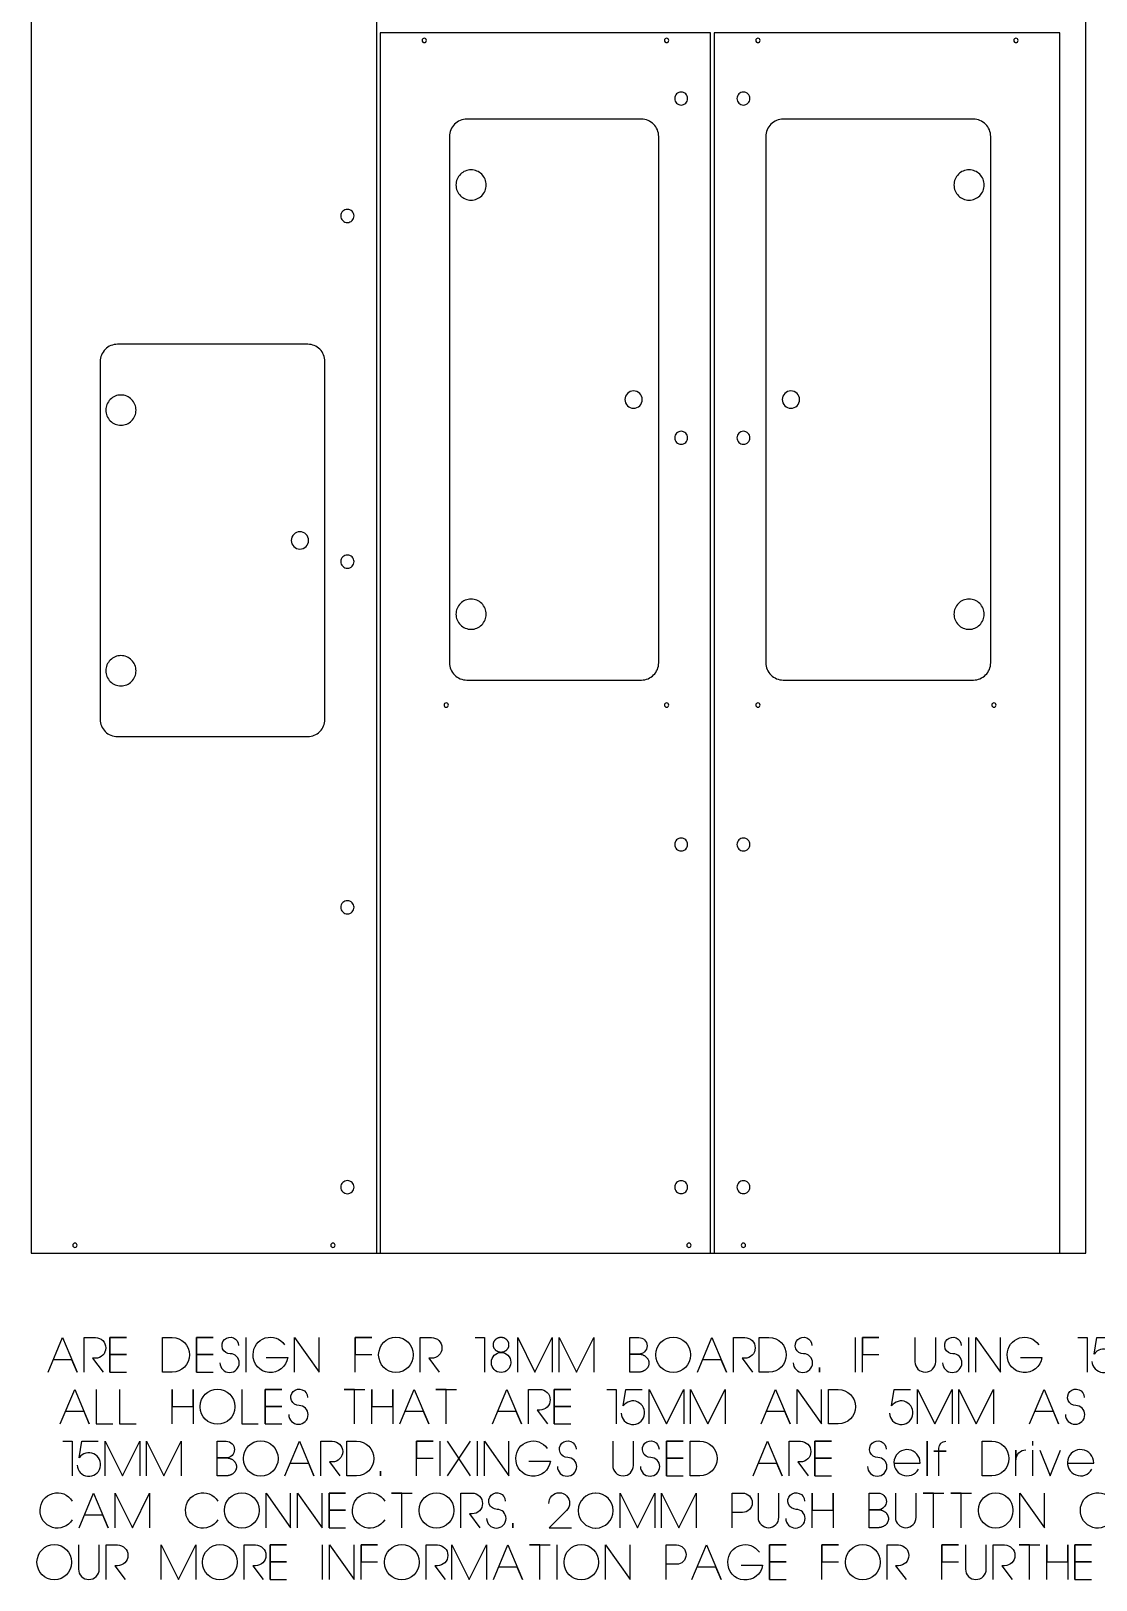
# Model space of a CAD drawing. Extents: x -767 to 4956, y -438 to 2808.
# Drawn here: x 1244 to 2475, y -378 to 1414 of the extents above; entities that cross this region are included whole.
import ezdxf

# ---------------------------------------------------------------- set-up
doc = ezdxf.new("R2010")
doc.units = 0
for name, color, linetype in [('DEFAULT_LAYER', 1, 'CONTINUOUS'), ('LAYER_1', 18, 'CONTINUOUS'), ('T5_LOGOLAYER_21', 18, 'CONTINUOUS')]:
    doc.layers.add(name, color=color, linetype=linetype)

msp = doc.modelspace()

# ---------------------------------------------------------------- linework, layer by layer
at = {"layer": 'DEFAULT_LAYER'}
msp.add_lwpolyline([(1643.6, 0), (1643.6, 1600), (1243.6, 1600)], dxfattribs=at)
for points in [[(1323.6, 1031.4), (1323.6, 617.5, 0.414214), (1343.6, 597.5), (1563.6, 597.5, 0.414214), (1583.6, 617.5), (1583.6, 1031.5, 0.414214), (1563.6, 1051.5), (1343.6, 1051.5, 0.415239)], [(1347.6, 992.8, 0.414214), (1330.1, 975.3, 0.414214), (1347.6, 957.8, 0.414214), (1365.1, 975.3, 0.414214)], [(1554.6, 834.5, 0.414214), (1544.6, 824.5, 0.414214), (1554.6, 814.5, 0.414214), (1564.6, 824.5, 0.414214)], [(1609.6, 807.6, 0.414214), (1601.9, 800, 0.414214), (1609.6, 792.4, 0.414214), (1617.2, 800, 0.414214)], [(1347.6, 691.2, 0.414214), (1330.1, 673.7, 0.414214), (1347.6, 656.2, 0.414214), (1365.1, 673.7, 0.414214)], [(1609.6, 407.6, 0.414214), (1601.9, 400, 0.414214), (1609.6, 392.4, 0.414214), (1617.2, 400, 0.414214)], [(1609.6, 83.8, 0.414214), (1601.9, 76.2, 0.414214), (1609.6, 68.6, 0.414214), (1617.2, 76.2, 0.414214)]]:
    msp.add_lwpolyline(points, format="xyb", close=True, dxfattribs=at)
at = {"layer": 'LAYER_1'}
for points in [[(1243.6, 0), (2463.6, 0), (2463.6, 2440), (1243.6, 2440)], [(2029.6, 0), (2029.6, 1412), (1647.6, 1412), (1647.6, 0)], [(2433.6, 0), (2433.6, 1412), (2033.6, 1412), (2033.6, 0)]]:
    msp.add_lwpolyline(points, close=True, dxfattribs=at)
for points in [[(1698.4, 1405.5, 0.414214), (1695.9, 1403, 0.414214), (1698.4, 1400.5, 0.414214), (1700.9, 1403, 0.414214)], [(1978.8, 1405.5, 0.414214), (1976.3, 1403, 0.414214), (1978.8, 1400.5, 0.414214), (1981.3, 1403, 0.414214)], [(2084.4, 1405.5, 0.414214), (2081.9, 1403, 0.414214), (2084.4, 1400.5, 0.414214), (2086.9, 1403, 0.414214)], [(2382.8, 1405.5, 0.414214), (2380.3, 1403, 0.414214), (2382.8, 1400.5, 0.414214), (2385.3, 1403, 0.414214)], [(1995.6, 1343.3, 0.414214), (1988.1, 1335.8, 0.414214), (1995.6, 1328.3, 0.414214), (2003.1, 1335.8, 0.414214)], [(2067.6, 1343.3, 0.414214), (2060.1, 1335.8, 0.414214), (2067.6, 1328.3, 0.414214), (2075.1, 1335.8, 0.414214)], [(1727.6, 683, 0.414214), (1747.6, 663), (1949.6, 663, 0.414214), (1969.6, 683), (1969.6, 1292, 0.414214), (1949.6, 1312), (1747.6, 1312, 0.414214), (1727.6, 1292)], [(2093.6, 683, 0.414214), (2113.6, 663), (2333.6, 663, 0.414214), (2353.6, 683), (2353.6, 1292, 0.414214), (2333.6, 1312), (2113.6, 1312, 0.414214), (2093.6, 1292)], [(1752.6, 1253.3, 0.414214), (1735.1, 1235.8, 0.414214), (1752.6, 1218.3, 0.414214), (1770.1, 1235.8, 0.414214)], [(2328.6, 1253.3, 0.414214), (2311.1, 1235.8, 0.414214), (2328.6, 1218.3, 0.414214), (2346.1, 1235.8, 0.414214)], [(1609.6, 1207.6, 0.414214), (1601.9, 1200, 0.414214), (1609.6, 1192.4, 0.414214), (1617.2, 1200, 0.414214)], [(1940.6, 997.5, 0.414214), (1930.6, 987.5, 0.414214), (1940.6, 977.5, 0.414214), (1950.6, 987.5, 0.414214)], [(2122.6, 997.5, 0.414214), (2112.6, 987.5, 0.414214), (2122.6, 977.5, 0.414214), (2132.6, 987.5, 0.414214)], [(1995.6, 950.8, 0.414214), (1988.1, 943.3, 0.414214), (1995.6, 935.8, 0.414214), (2003.1, 943.3, 0.414214)], [(2067.6, 950.8, 0.414214), (2060.1, 943.3, 0.414214), (2067.6, 935.8, 0.414214), (2075.1, 943.3, 0.414214)], [(1752.6, 756.7, 0.414214), (1735.1, 739.2, 0.414214), (1752.6, 721.7, 0.414214), (1770.1, 739.2, 0.414214)], [(2328.6, 756.7, 0.414214), (2311.1, 739.2, 0.414214), (2328.6, 721.7, 0.414214), (2346.1, 739.2, 0.414214)], [(1723.8, 636.5, 0.414214), (1721.3, 634, 0.414214), (1723.8, 631.5, 0.414214), (1726.3, 634, 0.414214)], [(1978.8, 636.5, 0.414214), (1976.3, 634, 0.414214), (1978.8, 631.5, 0.414214), (1981.3, 634, 0.414214)], [(2084.4, 636.5, 0.414214), (2081.9, 634, 0.414214), (2084.4, 631.5, 0.414214), (2086.9, 634, 0.414214)], [(2357.4, 636.5, 0.414214), (2354.9, 634, 0.414214), (2357.4, 631.5, 0.414214), (2359.9, 634, 0.414214)], [(1995.6, 480.2, 0.414214), (1988.1, 472.7, 0.414214), (1995.6, 465.2, 0.414214), (2003.1, 472.7, 0.414214)], [(2067.6, 480.2, 0.414214), (2060.1, 472.7, 0.414214), (2067.6, 465.2, 0.414214), (2075.1, 472.7, 0.414214)], [(1995.6, 83.7, 0.414214), (1988.1, 76.2, 0.414214), (1995.6, 68.7, 0.414214), (2003.1, 76.2, 0.414214)], [(2067.6, 83.7, 0.414214), (2060.1, 76.2, 0.414214), (2067.6, 68.7, 0.414214), (2075.1, 76.2, 0.414214)], [(1294.4, 11.5, 0.414214), (1291.9, 9, 0.414214), (1294.4, 6.5, 0.414214), (1296.9, 9, 0.414214)], [(1592.8, 11.5, 0.414214), (1590.3, 9, 0.414214), (1592.8, 6.5, 0.414214), (1595.3, 9, 0.414214)], [(2004.6, 11.5, 0.414214), (2002.1, 9, 0.414214), (2004.6, 6.5, 0.414214), (2007.1, 9, 0.414214)], [(2067.6, 11.5, 0.414214), (2065.1, 9, 0.414214), (2067.6, 6.5, 0.414214), (2070.1, 9, 0.414214)]]:
    msp.add_lwpolyline(points, format="xyb", close=True, dxfattribs=at)
at = {"layer": 'T5_LOGOLAYER_21'}
for points in [[(1263.3, -137.8), (1280.1, -97.8), (1296.9, -137.8), (1290.9, -123.4), (1269.7, -123.4)], [(1334.9, -137.8), (1334.9, -97.8), (1354.1, -97.8), (1334.9, -97.8), (1334.9, -117.4), (1354.1, -117.4), (1334.9, -117.4), (1334.9, -137.8), (1354.1, -137.8)], [(1434.9, -137.8), (1434.9, -97.8), (1454.1, -97.8), (1434.9, -97.8), (1434.9, -117.4), (1454.1, -117.4), (1434.9, -117.4), (1434.9, -137.8), (1454.1, -137.8)], [(1492.5, -137.8), (1492.5, -97.8)], [(1548.5, -137.8), (1548.5, -97.8), (1576.9, -137.8), (1576.9, -97.8)], [(1618.5, -137.8), (1618.5, -97.8), (1637.7, -97.8), (1618.5, -97.8), (1618.5, -117.4), (1637.7, -117.4)], [(1757.3, -97.8), (1768.1, -97.8), (1768.1, -137.8)], [(1806.5, -137.8), (1806.5, -97.8), (1826.5, -137.8), (1846.5, -97.8), (1846.5, -137.8)], [(1854.5, -137.8), (1854.5, -97.8), (1874.5, -137.8), (1894.5, -97.8), (1894.5, -137.8)], [(2014.4, -137.8), (2031.2, -97.8), (2048, -137.8), (2042, -123.4), (2020.8, -123.4)], [(2197.2, -137.8), (2197.2, -97.8)], [(2205.2, -137.8), (2205.2, -97.8), (2224.4, -97.8), (2205.2, -97.8), (2205.2, -117.4), (2224.4, -117.4)], [(2328.4, -137.8), (2328.4, -97.8)], [(2336.4, -137.8), (2336.4, -97.8), (2364.8, -137.8), (2364.8, -97.8)], [(2454.4, -97.8), (2465.2, -97.8), (2465.2, -137.8)], [(1277.3, -197.8), (1294.1, -157.8), (1310.9, -197.8), (1304.9, -183.4), (1283.7, -183.4)], [(1318.9, -157.8), (1318.9, -197.8), (1338.1, -197.8)], [(1346.1, -157.8), (1346.1, -197.8), (1365.3, -197.8)], [(1406.9, -197.8), (1406.9, -157.8), (1406.9, -177.4), (1431.3, -177.4), (1431.3, -157.8), (1431.3, -197.8)], [(1487.3, -157.8), (1487.3, -197.8), (1506.5, -197.8)], [(1514.5, -197.8), (1514.5, -157.8), (1533.7, -157.8), (1514.5, -157.8), (1514.5, -177.4), (1533.7, -177.4), (1514.5, -177.4), (1514.5, -197.8), (1533.7, -197.8)], [(1617.7, -197.8), (1617.7, -157.8), (1605.7, -157.8), (1629.7, -157.8)], [(1637.7, -197.8), (1637.7, -157.8), (1637.7, -177.4), (1662.1, -177.4), (1662.1, -157.8), (1662.1, -197.8)], [(1670.1, -197.8), (1686.9, -157.8), (1703.7, -197.8), (1697.7, -183.4), (1676.5, -183.4)], [(1723.7, -197.8), (1723.7, -157.8), (1711.7, -157.8), (1735.7, -157.8)], [(1777.3, -197.8), (1794.1, -157.8), (1810.9, -197.8), (1804.9, -183.4), (1783.7, -183.4)], [(1848.9, -197.8), (1848.9, -157.8), (1868.1, -157.8), (1848.9, -157.8), (1848.9, -177.4), (1868.1, -177.4), (1848.9, -177.4), (1848.9, -197.8), (1868.1, -197.8)], [(1909.7, -157.8), (1920.5, -157.8), (1920.5, -197.8)], [(1958.5, -197.8), (1958.5, -157.8), (1978.5, -197.8), (1998.5, -157.8), (1998.5, -197.8)], [(2006.5, -197.8), (2006.5, -157.8), (2026.5, -197.8), (2046.5, -157.8), (2046.5, -197.8)], [(2088.1, -197.8), (2104.9, -157.8), (2121.7, -197.8), (2115.7, -183.4), (2094.5, -183.4)], [(2129.7, -197.8), (2129.7, -157.8), (2158.1, -197.8), (2158.1, -157.8)], [(2268.9, -197.8), (2268.9, -157.8), (2288.9, -197.8), (2308.9, -157.8), (2308.9, -197.8)], [(2316.9, -197.8), (2316.9, -157.8), (2336.9, -197.8), (2356.9, -157.8), (2356.9, -197.8)], [(2398.5, -197.8), (2415.3, -157.8), (2432.1, -197.8), (2426.1, -183.4), (2404.9, -183.4)], [(1280.5, -217.8), (1291.3, -217.8), (1291.3, -257.8)], [(1329.3, -257.8), (1329.3, -217.8), (1349.3, -257.8), (1369.3, -217.8), (1369.3, -257.8)], [(1377.3, -257.8), (1377.3, -217.8), (1397.3, -257.8), (1417.3, -217.8), (1417.3, -257.8)], [(1537.3, -257.8), (1554.1, -217.8), (1570.9, -257.8), (1564.9, -243.4), (1543.7, -243.4)], [(1689.6, -257.8), (1689.6, -217.8), (1708.8, -217.8), (1689.6, -217.8), (1689.6, -237.4), (1708.8, -237.4)], [(1716.8, -257.8), (1716.8, -217.8)], [(1724.8, -217.8), (1751.6, -257.8)], [(1725.2, -257.8), (1752, -217.8)], [(1760, -257.8), (1760, -217.8)], [(1768, -257.8), (1768, -217.8), (1796.4, -257.8), (1796.4, -217.8)], [(1978.8, -257.8), (1978.8, -217.8), (1998, -217.8), (1978.8, -217.8), (1978.8, -237.4), (1998, -237.4), (1978.8, -237.4), (1978.8, -257.8), (1998, -257.8)], [(2078.8, -257.8), (2095.6, -217.8), (2112.4, -257.8), (2106.4, -243.4), (2085.2, -243.4)], [(2150.4, -257.8), (2150.4, -217.8), (2169.6, -217.8), (2150.4, -217.8), (2150.4, -237.4), (2169.6, -237.4), (2150.4, -237.4), (2150.4, -257.8), (2169.6, -257.8)], [(2402.4, -222.6), (2402.4, -217.8)], [(2402.4, -257.8), (2402.4, -228.2)], [(2410.4, -228.2), (2422.4, -257.8), (2434.4, -228.2)], [(1299.2, -317.8), (1316, -277.8), (1332.8, -317.8), (1326.8, -303.4), (1305.6, -303.4)], [(1340.8, -317.8), (1340.8, -277.8), (1360.8, -317.8), (1380.8, -277.8), (1380.8, -317.8)], [(1515.5, -317.8), (1515.5, -277.8), (1543.9, -317.8), (1543.9, -277.8)], [(1551.9, -317.8), (1551.9, -277.8), (1580.3, -317.8), (1580.3, -277.8)], [(1588.3, -317.8), (1588.3, -277.8), (1607.5, -277.8), (1588.3, -277.8), (1588.3, -297.4), (1607.5, -297.4), (1588.3, -297.4), (1588.3, -317.8), (1607.5, -317.8)], [(1672.6, -317.8), (1672.6, -277.8), (1660.6, -277.8), (1684.6, -277.8)], [(1925, -317.8), (1925, -277.8), (1945, -317.8), (1965, -277.8), (1965, -317.8)], [(1973, -317.8), (1973, -277.8), (1993, -317.8), (2013, -277.8), (2013, -317.8)], [(2147, -317.8), (2147, -277.8), (2147, -297.4), (2171.4, -297.4), (2171.4, -277.8), (2171.4, -317.8)], [(2287.4, -317.8), (2287.4, -277.8), (2275.4, -277.8), (2299.4, -277.8)], [(2319.4, -317.8), (2319.4, -277.8), (2307.4, -277.8), (2331.4, -277.8)], [(2387.4, -317.8), (2387.4, -277.8), (2415.8, -317.8), (2415.8, -277.8)], [(1394.1, -377.8), (1394.1, -337.8), (1414.1, -377.8), (1434.1, -337.8), (1434.1, -377.8)], [(1520.1, -377.8), (1520.1, -337.8), (1539.3, -337.8), (1520.1, -337.8), (1520.1, -357.4), (1539.3, -357.4), (1520.1, -357.4), (1520.1, -377.8), (1539.3, -377.8)], [(1580.9, -377.8), (1580.9, -337.8)], [(1588.9, -377.8), (1588.9, -337.8), (1617.3, -377.8), (1617.3, -337.8)], [(1625.3, -377.8), (1625.3, -337.8), (1644.5, -337.8), (1625.3, -337.8), (1625.3, -357.4), (1644.5, -357.4)], [(1730.5, -377.8), (1730.5, -337.8), (1750.5, -377.8), (1770.5, -337.8), (1770.5, -377.8)], [(1778.5, -377.8), (1795.3, -337.8), (1812.1, -377.8), (1806.1, -363.4), (1784.9, -363.4)], [(1832.1, -377.8), (1832.1, -337.8), (1820.1, -337.8), (1844.1, -337.8)], [(1852.1, -377.8), (1852.1, -337.8)], [(1908.1, -377.8), (1908.1, -337.8), (1936.5, -377.8), (1936.5, -337.8)], [(2008.1, -377.8), (2024.9, -337.8), (2041.7, -377.8), (2035.7, -363.4), (2014.5, -363.4)], [(2097.7, -377.8), (2097.7, -337.8), (2116.9, -337.8), (2097.7, -337.8), (2097.7, -357.4), (2116.9, -357.4), (2097.7, -357.4), (2097.7, -377.8), (2116.9, -377.8)], [(2158.5, -377.8), (2158.5, -337.8), (2177.7, -337.8), (2158.5, -337.8), (2158.5, -357.4), (2177.7, -357.4)], [(2297.3, -377.8), (2297.3, -337.8), (2316.5, -337.8), (2297.3, -337.8), (2297.3, -357.4), (2316.5, -357.4)], [(2398.5, -377.8), (2398.5, -337.8), (2386.5, -337.8), (2410.5, -337.8)], [(2418.5, -377.8), (2418.5, -337.8), (2418.5, -357.4), (2442.9, -357.4), (2442.9, -337.8), (2442.9, -377.8)], [(2450.9, -377.8), (2450.9, -337.8), (2470.1, -337.8), (2450.9, -337.8), (2450.9, -357.4), (2470.1, -357.4), (2450.9, -357.4), (2450.9, -377.8), (2470.1, -377.8)]]:
    msp.add_lwpolyline(points, dxfattribs=at)
for points in [[(1304.9, -137.8), (1304.9, -97.8), (1318.1, -97.8, -1), (1318.1, -121.8), (1314.9, -121.8), (1326.9, -137.8)], [(1462.1, -127, 1), (1484.5, -127, 0.415385), (1474.1, -116.6, -0.668438), (1467.3, -100.2, -0.668438), (1483.7, -107)], [(1515.7, -121), (1540.5, -121, -0.955296), (1500.5, -117.4, -0.741566), (1536.9, -106.2)], [(1693.7, -137.8), (1693.7, -97.8), (1706.9, -97.8, -1), (1706.9, -121.8), (1703.7, -121.8), (1715.7, -137.8)], [(2056, -137.8), (2056, -97.8), (2069.2, -97.8, -1), (2069.2, -121.8), (2066, -121.8), (2078, -137.8)], [(2125.2, -127, 1), (2147.6, -127, 0.415385), (2137.2, -116.6, -0.668438), (2130.4, -100.2, -0.668438), (2146.8, -107)], [(2266, -97.8), (2266, -125.8, 1), (2290, -125.8), (2290, -97.8)], [(2298, -127, 1), (2320.4, -127, 0.415385), (2310, -116.6, -0.668438), (2303.2, -100.2, -0.668438), (2319.6, -107)], [(2388, -121), (2412.8, -121, -0.955296), (2372.8, -117.4, -0.741566), (2409.2, -106.2)], [(2470.8, -125.4, 0.857608), (2497.5, -128.2, 0.839431), (2473.2, -117), (2476.4, -97.8), (2495.2, -97.8)], [(1541.7, -187, 1), (1564.1, -187, 0.415385), (1553.7, -176.6, -0.668438), (1546.9, -160.2, -0.668438), (1563.3, -167)], [(1818.9, -197.8), (1818.9, -157.8), (1832.1, -157.8, -1), (1832.1, -181.8), (1828.9, -181.8), (1840.9, -197.8)], [(1926.1, -185.4, 0.857608), (1952.8, -188.2, 0.839431), (1928.5, -177), (1931.7, -157.8), (1950.5, -157.8)], [(2236.5, -185.4, 0.857608), (2263.2, -188.2, 0.839431), (2238.9, -177), (2242.1, -157.8), (2260.9, -157.8)], [(2440.1, -187, 1), (2462.5, -187, 0.415385), (2452.1, -176.6, -0.668438), (2445.3, -160.2, -0.668438), (2461.7, -167)], [(1296.9, -245.4, 0.857608), (1323.7, -248.2, 0.839431), (1299.3, -237), (1302.5, -217.8), (1321.3, -217.8)], [(1578.9, -257.8), (1578.9, -217.8), (1592.1, -217.8, -1), (1592.1, -241.8), (1588.9, -241.8), (1600.9, -257.8)], [(1819.6, -241), (1844.4, -241, -0.955296), (1804.4, -237.4, -0.741566), (1840.8, -226.2)], [(1852.4, -247, 1), (1874.8, -247, 0.415385), (1864.4, -236.6, -0.668438), (1857.6, -220.2, -0.668438), (1874, -227)], [(1916.4, -217.8), (1916.4, -245.8, 1), (1940.4, -245.8), (1940.4, -217.8)], [(1948.4, -247, 1), (1970.8, -247, 0.415385), (1960.4, -236.6, -0.668438), (1953.6, -220.2, -0.668438), (1970, -227)], [(2120.4, -257.8), (2120.4, -217.8), (2133.6, -217.8, -1), (2133.6, -241.8), (2130.4, -241.8), (2142.4, -257.8)], [(2211.2, -247, 1), (2233.6, -247, 0.415385), (2223.2, -236.6, -0.668438), (2216.4, -220.2, -0.668438), (2232.8, -227)], [(2242.4, -243), (2272, -243, 0.90232), (2242.1, -239.2, 0.862347), (2270, -250.2)], [(2293.6, -257.8), (2293.6, -229.4), (2288, -229.4), (2302, -229.4), (2293.6, -229.4), (2293.6, -225.8, -0.413333), (2301.6, -217.8)], [(2382.8, -257.8), (2382.8, -228.2), (2382.8, -239.4, -0.416092), (2394.4, -227.8)], [(2443.2, -243), (2472.8, -243, 0.90232), (2442.8, -239.2, 0.862347), (2470.8, -250.2)], [(1291.3, -308.6, -0.77786), (1254.1, -297.4, -0.756443), (1291.3, -287)], [(1459.6, -308.6, -0.77786), (1422.4, -297.4, -0.756443), (1459.6, -287)], [(1652.7, -308.6, -0.77786), (1615.5, -297.4, -0.756443), (1652.7, -287)], [(1740.6, -317.8), (1740.6, -277.8), (1753.8, -277.8, -1), (1753.8, -301.8), (1750.6, -301.8), (1762.6, -317.8)], [(1770.6, -307, 1), (1793, -307, 0.415385), (1782.6, -296.6, -0.668438), (1775.8, -280.2, -0.668438), (1792.2, -287)], [(1842.6, -289.8, -0.423868), (1854.6, -277.4, -0.413911), (1866.6, -289.4, -0.194637), (1863, -297.8), (1843, -317.8), (1868.6, -317.8)], [(2054.6, -317.8), (2054.6, -277.8), (2066.6, -277.8, -1), (2066.6, -300.2), (2054.6, -300.2)], [(2084.6, -277.8), (2084.6, -305.8, 1), (2108.6, -305.8), (2108.6, -277.8)], [(2116.6, -307, 1), (2139, -307, 0.415385), (2128.6, -296.6, -0.668438), (2121.8, -280.2, -0.668438), (2138.2, -287)], [(2243.4, -277.8), (2243.4, -305.8, 1), (2267.4, -305.8), (2267.4, -277.8)], [(2494.6, -308.6, -0.77786), (2457.4, -297.4, -0.756443), (2494.6, -287)], [(1298.5, -337.8), (1298.5, -365.8, 1), (1322.5, -365.8), (1322.5, -337.8)], [(1330.5, -377.8), (1330.5, -337.8), (1343.7, -337.8, -1), (1343.7, -361.8), (1340.5, -361.8), (1352.5, -377.8)], [(1490.1, -377.8), (1490.1, -337.8), (1503.3, -337.8, -1), (1503.3, -361.8), (1500.1, -361.8), (1512.1, -377.8)], [(1700.5, -377.8), (1700.5, -337.8), (1713.7, -337.8, -1), (1713.7, -361.8), (1710.5, -361.8), (1722.5, -377.8)], [(1978.1, -377.8), (1978.1, -337.8), (1990.1, -337.8, -1), (1990.1, -360.2), (1978.1, -360.2)], [(2064.9, -361), (2089.7, -361, -0.955296), (2049.7, -357.4, -0.741566), (2086.1, -346.2)], [(2233.7, -377.8), (2233.7, -337.8), (2246.9, -337.8, -1), (2246.9, -361.8), (2243.7, -361.8), (2255.7, -377.8)], [(2324.5, -337.8), (2324.5, -365.8, 1), (2348.5, -365.8), (2348.5, -337.8)], [(2356.5, -377.8), (2356.5, -337.8), (2369.7, -337.8, -1), (2369.7, -361.8), (2366.5, -361.8), (2378.5, -377.8)]]:
    msp.add_lwpolyline(points, format="xyb", dxfattribs=at)
for points in [[(1395.7, -137.8), (1395.7, -97.8), (1406.9, -97.8, -1), (1406.9, -137.8)], [(1685.7, -118.2, -1), (1645.7, -118.2), (1645.7, -117.4, -1), (1685.7, -117.4)], [(1936.1, -137.8), (1936.1, -97.8), (1946.5, -97.8, -1), (1946.5, -117), (1936.1, -117), (1946.5, -117), (1947.1, -117), (1947.7, -117), (1948.3, -117.1), (1948.9, -117.2), (1949.4, -117.3), (1950, -117.4), (1950.6, -117.6), (1951.1, -117.8), (1951.6, -118), (1952.1, -118.2), (1952.6, -118.5), (1953.1, -118.7), (1953.6, -119), (1954.1, -119.3), (1954.5, -119.7), (1954.9, -120), (1955.3, -120.4), (1955.7, -120.8), (1956, -121.1), (1956.4, -121.6), (1956.7, -122), (1957, -122.4), (1957.2, -122.9), (1957.5, -123.3), (1957.7, -123.8), (1957.9, -124.3), (1958, -124.8), (1958.2, -125.3), (1958.3, -125.8), (1958.3, -126), (1958.3, -126.3), (1958.4, -126.6), (1958.4, -126.8), (1958.4, -127.1), (1958.4, -127.4), (1958.4, -127.6), (1958.4, -127.9), (1958.4, -128.2), (1958.3, -128.4), (1958.3, -128.7), (1958.3, -129), (1958.2, -129.5), (1958, -130), (1957.9, -130.5), (1957.7, -130.9), (1957.5, -131.4), (1957.2, -131.9), (1957, -132.3), (1956.7, -132.8), (1956.4, -133.2), (1956, -133.6), (1955.7, -134), (1955.3, -134.4), (1954.9, -134.7), (1954.5, -135.1), (1954.1, -135.4), (1953.6, -135.7), (1953.1, -136), (1952.6, -136.3), (1952.1, -136.5), (1951.6, -136.7), (1951.1, -137), (1950.6, -137.1), (1950, -137.3), (1949.4, -137.4), (1948.9, -137.6), (1948.3, -137.7), (1947.7, -137.7), (1947.1, -137.8), (1946.5, -137.8)], [(2006.4, -118.2, -1), (1966.4, -118.2), (1966.4, -117.4, -1), (2006.4, -117.4)], [(2086, -137.8), (2086, -97.8), (2097.2, -97.8, -1), (2097.2, -137.8)], [(1787.3, -115, -0.414286), (1798.5, -126.2), (1798.5, -127, -1), (1776.1, -127), (1776.1, -126.2, -0.414286)], [(1479.3, -178.2, -1), (1439.3, -178.2), (1439.3, -177.4, -1), (1479.3, -177.4)], [(2166.1, -197.8), (2166.1, -157.8), (2177.3, -157.8, -1), (2177.3, -197.8)], [(1458.9, -257.8), (1458.9, -217.8), (1469.3, -217.8, -1), (1469.3, -237), (1458.9, -237), (1469.3, -237), (1469.9, -237), (1470.5, -237), (1471.1, -237.1), (1471.7, -237.2), (1472.3, -237.3), (1472.9, -237.4), (1473.4, -237.6), (1474, -237.8), (1474.5, -238), (1475, -238.2), (1475.5, -238.5), (1476, -238.7), (1476.5, -239), (1476.9, -239.3), (1477.3, -239.7), (1477.8, -240), (1478.1, -240.4), (1478.5, -240.8), (1478.9, -241.1), (1479.2, -241.6), (1479.5, -242), (1479.8, -242.4), (1480.1, -242.9), (1480.3, -243.3), (1480.5, -243.8), (1480.7, -244.3), (1480.9, -244.8), (1481, -245.3), (1481.1, -245.8), (1481.2, -246), (1481.2, -246.3), (1481.2, -246.6), (1481.2, -246.8), (1481.2, -247.1), (1481.3, -247.4), (1481.2, -247.6), (1481.2, -247.9), (1481.2, -248.2), (1481.2, -248.4), (1481.2, -248.7), (1481.1, -249), (1481, -249.5), (1480.9, -250), (1480.7, -250.5), (1480.5, -250.9), (1480.3, -251.4), (1480.1, -251.9), (1479.8, -252.3), (1479.5, -252.8), (1479.2, -253.2), (1478.9, -253.6), (1478.5, -254), (1478.1, -254.4), (1477.8, -254.7), (1477.3, -255.1), (1476.9, -255.4), (1476.5, -255.7), (1476, -256), (1475.5, -256.3), (1475, -256.5), (1474.5, -256.7), (1474, -257), (1473.4, -257.1), (1472.9, -257.3), (1472.3, -257.4), (1471.7, -257.6), (1471.1, -257.7), (1470.5, -257.7), (1469.9, -257.8), (1469.3, -257.8)], [(1529.3, -238.2, -1), (1489.3, -238.2), (1489.3, -237.4, -1), (1529.3, -237.4)], [(1608.9, -257.8), (1608.9, -217.8), (1620.1, -217.8, -1), (1620.1, -257.8)], [(2006, -257.8), (2006, -217.8), (2017.2, -217.8, -1), (2017.2, -257.8)], [(2343.6, -257.8), (2343.6, -217.8), (2354.8, -217.8, -1), (2354.8, -257.8)], [(1507.5, -298.2, -1), (1467.5, -298.2), (1467.5, -297.4, -1), (1507.5, -297.4)], [(1732.6, -298.2, -1), (1692.6, -298.2), (1692.6, -297.4, -1), (1732.6, -297.4)], [(1896.6, -318.2), (1897, -318.2, 0.413333), (1917, -298.2), (1917, -297.8, 0.413333), (1897, -277.8), (1896.6, -277.8, 0.413333), (1876.6, -297.8), (1876.6, -298.2, 0.413333)], [(2213, -317.8), (2213, -277.8), (2223.4, -277.8, -1), (2223.4, -297), (2213, -297), (2223.4, -297), (2224.1, -297), (2224.7, -297), (2225.3, -297.1), (2225.8, -297.2), (2226.4, -297.3), (2227, -297.4), (2227.5, -297.6), (2228.1, -297.8), (2228.6, -298), (2229.1, -298.2), (2229.6, -298.5), (2230.1, -298.7), (2230.6, -299), (2231, -299.3), (2231.5, -299.7), (2231.9, -300), (2232.3, -300.4), (2232.7, -300.8), (2233, -301.1), (2233.3, -301.6), (2233.7, -302), (2233.9, -302.4), (2234.2, -302.9), (2234.4, -303.3), (2234.7, -303.8), (2234.8, -304.3), (2235, -304.8), (2235.1, -305.3), (2235.2, -305.8), (2235.3, -306), (2235.3, -306.3), (2235.4, -306.6), (2235.4, -306.8), (2235.4, -307.1), (2235.4, -307.4), (2235.4, -307.6), (2235.4, -307.9), (2235.4, -308.2), (2235.3, -308.4), (2235.3, -308.7), (2235.2, -309), (2235.1, -309.5), (2235, -310), (2234.8, -310.5), (2234.7, -310.9), (2234.4, -311.4), (2234.2, -311.9), (2233.9, -312.3), (2233.7, -312.8), (2233.3, -313.2), (2233, -313.6), (2232.7, -314), (2232.3, -314.4), (2231.9, -314.7), (2231.5, -315.1), (2231, -315.4), (2230.6, -315.7), (2230.1, -316), (2229.6, -316.3), (2229.1, -316.5), (2228.6, -316.7), (2228.1, -317), (2227.5, -317.1), (2227, -317.3), (2226.4, -317.4), (2225.8, -317.6), (2225.3, -317.7), (2224.7, -317.7), (2224.1, -317.8), (2223.4, -317.8)], [(2379.4, -298.2, -1), (2339.4, -298.2), (2339.4, -297.4, -1), (2379.4, -297.4)], [(1290.5, -358.2, -1), (1250.5, -358.2), (1250.5, -357.4, -1), (1290.5, -357.4)], [(1482.1, -358.2, -1), (1442.1, -358.2), (1442.1, -357.4, -1), (1482.1, -357.4)], [(1692.5, -358.2, -1), (1652.5, -358.2), (1652.5, -357.4, -1), (1692.5, -357.4)], [(1900.1, -358.2, -1), (1860.1, -358.2), (1860.1, -357.4, -1), (1900.1, -357.4)], [(2225.7, -358.2, -1), (2185.7, -358.2), (2185.7, -357.4, -1), (2225.7, -357.4)]]:
    msp.add_lwpolyline(points, format="xyb", close=True, dxfattribs=at)
for points in [[(1787.3, -115), (1786.8, -115), (1786.4, -114.9), (1785.9, -114.9), (1785.5, -114.8), (1785.1, -114.7), (1784.6, -114.6), (1784.2, -114.4), (1783.8, -114.3), (1783.4, -114.1), (1783.1, -113.9), (1782.7, -113.7), (1782.3, -113.5), (1782, -113.2), (1781.7, -113), (1781.3, -112.7), (1781, -112.4), (1780.7, -112.1), (1780.5, -111.8), (1780.2, -111.4), (1780, -111.1), (1779.7, -110.7), (1779.5, -110.4), (1779.3, -110), (1779.1, -109.6), (1779, -109.2), (1778.8, -108.8), (1778.7, -108.4), (1778.6, -107.9), (1778.6, -107.5), (1778.5, -107.1), (1778.5, -106.6), (1778.5, -106.2), (1778.5, -105.7), (1778.5, -105.3), (1778.6, -104.8), (1778.6, -104.4), (1778.7, -104), (1778.8, -103.6), (1779, -103.1), (1779.1, -102.7), (1779.3, -102.4), (1779.5, -102), (1779.7, -101.6), (1780, -101.3), (1780.2, -100.9), (1780.5, -100.6), (1780.7, -100.3), (1781, -99.9), (1781.3, -99.7), (1781.7, -99.4), (1782, -99.1), (1782.3, -98.9), (1782.7, -98.6), (1783.1, -98.4), (1783.4, -98.2), (1783.8, -98.1), (1784.2, -97.9), (1784.6, -97.8), (1785.1, -97.6), (1785.5, -97.6), (1785.9, -97.5), (1786.4, -97.4), (1786.8, -97.4), (1787.3, -97.4), (1787.7, -97.4), (1788.2, -97.4), (1788.6, -97.5), (1789, -97.6), (1789.5, -97.6), (1789.9, -97.8), (1790.3, -97.9), (1790.7, -98.1), (1791.1, -98.2), (1791.4, -98.4), (1791.8, -98.6), (1792.2, -98.9), (1792.5, -99.1), (1792.8, -99.4), (1793.2, -99.7), (1793.5, -99.9), (1793.8, -100.3), (1794, -100.6), (1794.3, -100.9), (1794.5, -101.3), (1794.8, -101.6), (1795, -102), (1795.2, -102.4), (1795.4, -102.7), (1795.5, -103.1), (1795.7, -103.6), (1795.8, -104), (1795.9, -104.4), (1796, -104.8), (1796, -105.3), (1796, -105.7), (1796.1, -106.2), (1796, -106.6), (1796, -107.1), (1796, -107.5), (1795.9, -107.9), (1795.8, -108.4), (1795.7, -108.8), (1795.5, -109.2), (1795.4, -109.6), (1795.2, -110), (1795, -110.4), (1794.8, -110.7), (1794.5, -111.1), (1794.3, -111.4), (1794, -111.8), (1793.8, -112.1), (1793.5, -112.4), (1793.2, -112.7), (1792.8, -113), (1792.5, -113.2), (1792.2, -113.5), (1791.8, -113.7), (1791.4, -113.9), (1791.1, -114.1), (1790.7, -114.3), (1790.3, -114.4), (1789.9, -114.6), (1789.5, -114.7), (1789, -114.8), (1788.6, -114.9), (1788.2, -114.9), (1787.7, -115)], [(2155.6, -137.8), (2155.6, -132.6)], [(2280, -257.8), (2280, -217.8)], [(1648, -257.8), (1648, -252.6)], [(1801, -317.8), (1801, -312.6)]]:
    msp.add_lwpolyline(points, close=True, dxfattribs=at)

doc.saveas('drawing.dxf')
